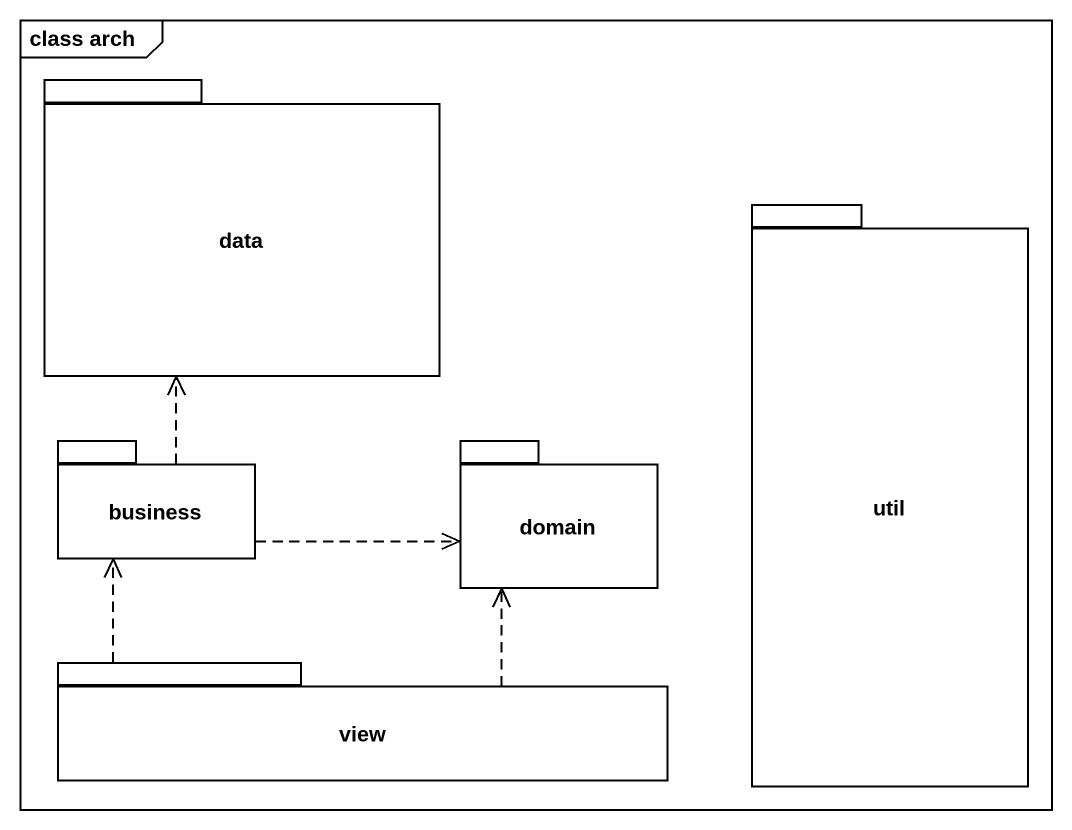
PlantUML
@startuml
mainframe class arch
package data {
}
package util {
}
package business {
}
package domain {
}
package view {
}
business .up.> data
business .right.> domain
view .up.> business
view .up.> domain
@enduml
